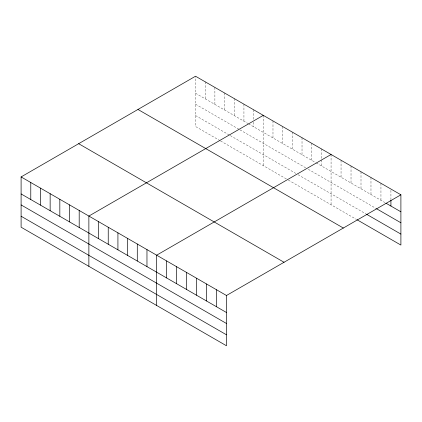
<?xml version="1.0" encoding="UTF-8"?>
<svg xmlns="http://www.w3.org/2000/svg" width="422" height="422" viewBox="0 0 422 422"><rect width="100%" height="100%" fill="white"/><g stroke="black" fill="none" stroke-linecap="round" stroke-linejoin="round"><path stroke-width="0.32" stroke-dasharray="2.11 1.58" d="M220.015 140.637L195.523 126.5L195.523 76.224M195.523 93.23L247.92 123.482M248.489 123.815L315.693 162.612M316.263 162.939L384.827 202.528M195.523 104.213L239.379 129.528M239.949 129.86L306.013 167.998M308.292 169.317L375.96 208.384M195.523 115.522L229.695 135.251M230.264 135.578L295.759 173.395M298.037 174.708L365.985 213.938M220.585 140.964L287.788 179.767M288.358 180.094L356.564 219.477M390.925 190.348L390.925 199.506M380.95 183.28L380.95 200.286M370.975 177.52L370.975 194.526M361 171.765L361 188.771M351.025 166.004L351.025 183.011M341.05 160.244L341.05 177.251M331.07 154.484L331.07 204.754M321.39 148.892L321.39 165.899M311.71 143.306L311.71 160.313M302.025 137.714L302.025 154.721M292.346 132.123L292.346 149.13M282.661 126.537L282.661 143.543M272.981 120.945L272.981 137.952M263.296 115.354L263.296 165.63M253.617 109.767L253.617 119.579M253.617 122.195L253.617 126.774M243.932 104.176L243.932 121.183M234.252 98.584L234.252 115.591M224.567 92.998L224.567 110.005M214.888 87.407L214.888 104.413M205.203 81.815L205.203 98.822"/><path stroke-width="0.63" d="M21.1 176.929L226.477 295.5L226.477 345.776L21.1 227.2L21.1 176.929L195.523 76.224L400.9 194.8L400.9 245.071L357.118 219.793M263.296 115.354L88.873 216.059L88.873 266.329M331.07 154.484L156.646 255.189L156.646 305.459M226.477 295.5L400.9 194.8M385.935 203.167L400.9 211.807M376.514 208.705L400.9 222.784M366.539 214.255L400.9 234.094M137.962 109.456L343.339 228.033M78.661 143.696L284.038 262.268M21.1 193.935L226.477 312.507M21.1 204.913L226.477 323.484M21.1 216.222L226.477 334.794M390.925 200.16L390.925 206.047M216.502 289.74L216.502 306.747M206.527 283.985L206.527 300.991M196.552 278.225L196.552 295.231M186.577 272.464L186.577 289.471M176.602 266.704L176.602 283.711M166.621 260.944L166.621 277.95M146.967 249.597L146.967 266.604M137.287 244.006L137.287 261.012M127.602 238.419L127.602 255.426M117.923 232.828L117.923 249.835M108.238 227.236L108.238 244.243M98.558 221.645L98.558 238.652M79.194 210.467L79.194 227.474M69.509 204.876L69.509 221.882M59.829 199.29L59.829 216.296M50.144 193.698L50.144 210.705M40.465 188.107L40.465 205.113M30.78 182.52L30.78 199.527"/></g></svg>
